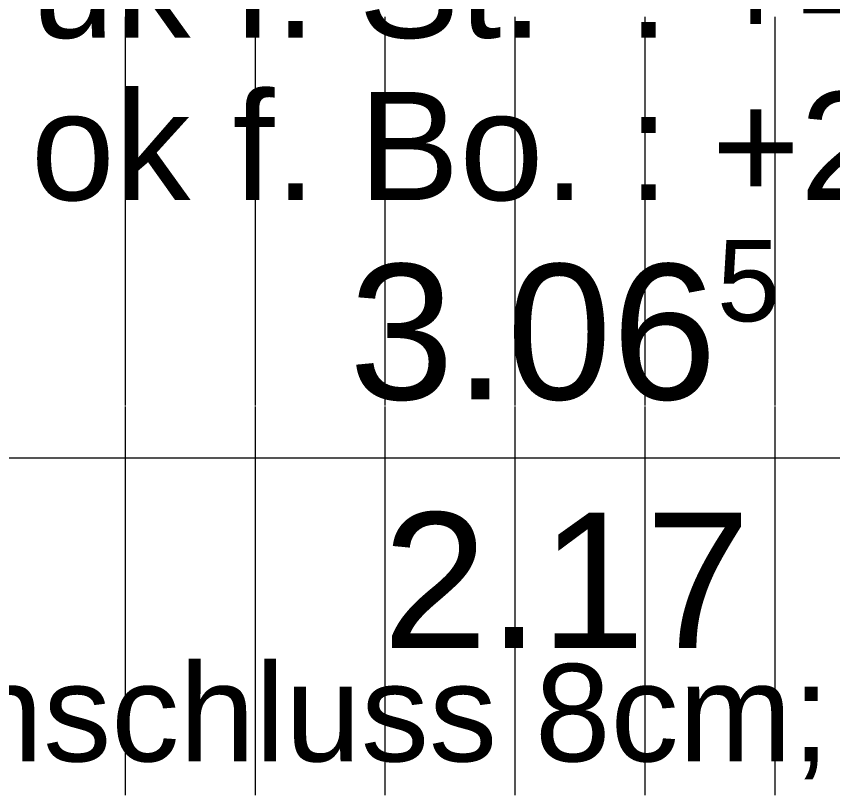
# Model space of a CAD drawing. Header units: metres. Extents: x 0.003 to 0.843, y 0.003 to 0.597.
# Drawn here: x 0.52373 to 0.53881, y 0.1414 to 0.1558 of the extents above; entities that cross this region are included whole.
import ezdxf

# ---------------------------------------------------------------- set-up
doc = ezdxf.new("R2010")
doc.units = ezdxf.units.M
for name, pattern in [('AUSGEZOGEN', [0]), ('LINIE_23', [0.0079, 0.004, -0.0013, 0, -0.0013, 0, -0.0013]), ('STRICHPUNKT', [25.4, 12.7, -6.35, 0, -6.35])]:
    doc.linetypes.add(name, pattern=pattern)
for name, color, linetype, lineweight in [('Ausbau Raeume', 7, 'AUSGEZOGEN', 18), ('Bauachsen grob', 7, 'STRICHPUNKT', 13), ('Text Decke', 7, 'AUSGEZOGEN', 25), ('Text Koten', 7, 'AUSGEZOGEN', 25), ('Werkplan- Ausfuehrungsmasse', 7, 'AUSGEZOGEN', 13)]:
    doc.layers.add(name, color=color, linetype=linetype, lineweight=lineweight)
doc.styles.add('ARIAL', font='ARIAL.TTF')

msp = doc.modelspace()

# ---------------------------------------------------------------- linework, layer by layer
at = {"layer": 'Ausbau Raeume', "color": 254, "linetype": 'AUSGEZOGEN', "lineweight": 18}
for p, q in [((0.525742, 0.148603), (0.525742, 0.155789)), ((0.528142, 0.148603), (0.528142, 0.155789)), ((0.530542, 0.148603), (0.530542, 0.155789)), ((0.532942, 0.148603), (0.532942, 0.155789)), ((0.535342, 0.148603), (0.535342, 0.155789)), ((0.537742, 0.148603), (0.537742, 0.155789)), ((0.525742, 0.141403), (0.525742, 0.148589)), ((0.528142, 0.141403), (0.528142, 0.148589)), ((0.530542, 0.141403), (0.530542, 0.148589)), ((0.532942, 0.141403), (0.532942, 0.148589)), ((0.535342, 0.141403), (0.535342, 0.148589)), ((0.537742, 0.141403), (0.537742, 0.148589))]:
    msp.add_line(p, q, dxfattribs=at)
at = {"layer": 'Bauachsen grob', "color": 32, "linetype": 'LINIE_23', "lineweight": 25, "true_color": 0xc36e14}
msp.add_line((0.52506, 0.013897), (0.52506, 0.581), dxfattribs=at)
at = {"layer": 'Werkplan- Ausfuehrungsmasse', "color": 7, "linetype": 'AUSGEZOGEN', "lineweight": 13}
msp.add_line((0.50316, 0.147637), (0.56446, 0.147637), dxfattribs=at)

# ---------------------------------------------------------------- texts
at = {"layer": 'Text Decke', "color": 92, "linetype": 'AUSGEZOGEN', "lineweight": 25, "insert": (0.508566, 0.141487), "char_height": 0.0018, "width": 0.0009, "attachment_point": 7, "style": 'ARIAL'}
msp.add_mtext('Kragplattenanschluss\\~8cm;', dxfattribs=at)
at = {"layer": 'Text Koten', "color": 7, "linetype": 'AUSGEZOGEN', "lineweight": 25, "char_height": 0.002, "width": 0.001, "attachment_point": 7, "style": 'ARIAL'}
for s, insert in [('uk\\~f.\\~St.\\~\\~:\\~+4.53', (0.523993, 0.155371)), ('ok\\~f.\\~Bo.\\~:\\~+2.36', (0.523993, 0.152371))]:
    msp.add_mtext(s, dxfattribs=dict(at, insert=insert))
at = {"layer": 'Werkplan- Ausfuehrungsmasse', "color": 7, "linetype": 'AUSGEZOGEN', "lineweight": 13, "attachment_point": 7, "style": 'ARIAL'}
for s, insert, char_height, width in [('5', (0.536668, 0.15014), 0.0015, 0.00075), ('3.06', (0.529871, 0.148682), 0.0025, 0.00125), ('2.17', (0.530491, 0.144127), 0.0025, 0.00125)]:
    msp.add_mtext(s, dxfattribs=dict(at, insert=insert, char_height=char_height, width=width))

doc.saveas('drawing.dxf')
